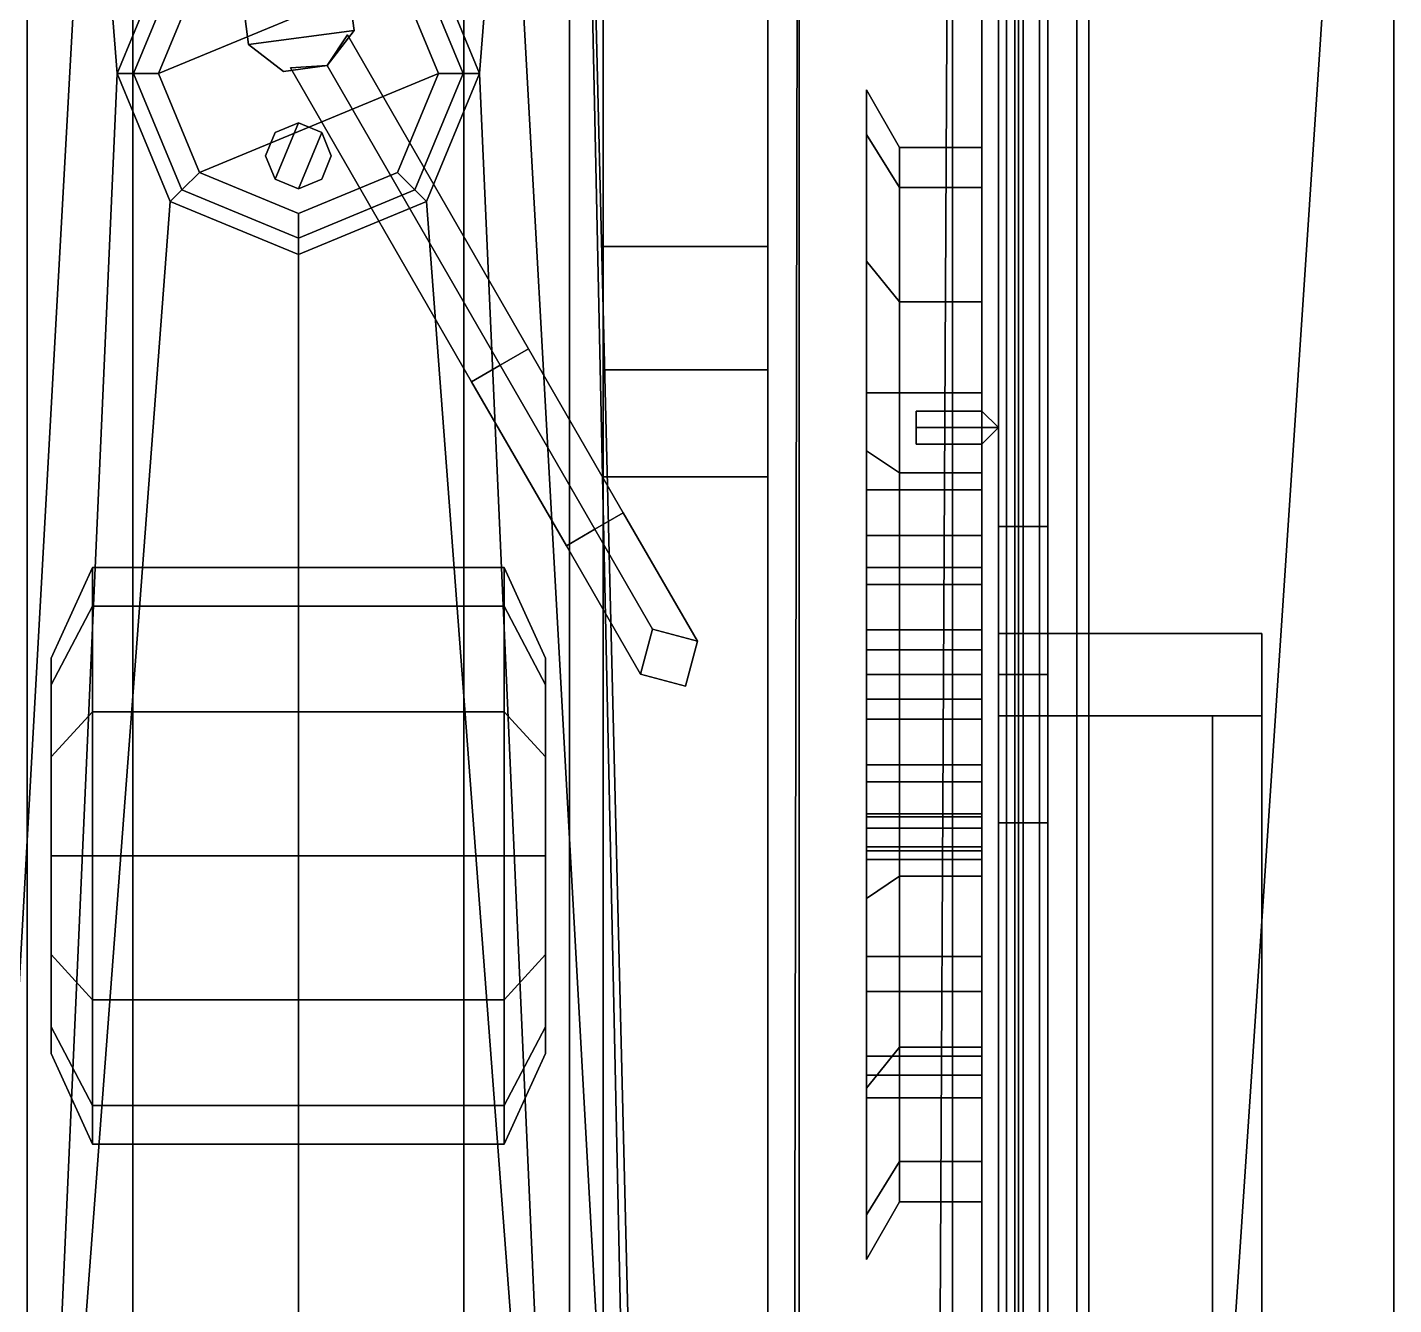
# Model space of a CAD drawing. Header units: millimetres. Extents: x -1.5 to 1.5, y -9 to 19.4.
# Drawn here: x -0.329 to 1.33, y -2.595 to -1.044 of the extents above; entities that cross this region are included whole.
import ezdxf

# ---------------------------------------------------------------- set-up
doc = ezdxf.new("R2010")
doc.units = ezdxf.units.MM
doc.header["$MEASUREMENT"] = 0
for name, color, linetype in [('boiler', 1, 'Continuous'), ('rods2', 3, 'Continuous'), ('wheels', 2, 'Continuous')]:
    doc.layers.add(name, color=color, linetype=linetype)

msp = doc.modelspace()

# ---------------------------------------------------------------- linework, layer by layer
for points in [[(0.37, 1.19, 0.98), (0.37, 0.16, 0.47), (0.37, -1.31, 1.32), (0.37, -0.33, 1.45)], [(0.57, -1.31, 1.32), (0.57, 0.16, 0.47), (0.57, 1.19, 0.98), (0.57, -0.33, 1.45)], [(1.33, 0.28, 1.88), (1.33, -7.75, 1.88), (-1.33, -7.75, 1.88), (-1.33, 0.28, 1.88)], [(-1.33, 0.28, 1.99), (-0.8932, -6.29, 1.99), (-0.5659, -6.29, 1.99), (-0.2011, 0.28, 1.99)], [(-0.5659, -6.29, 1.99), (-0.5659, -6.8515, 1.99), (-0.2011, -7.75, 1.99), (-0.2011, 0.28, 1.99)], [(0.5659, -6.29, 1.99), (0.8932, -6.29, 1.99), (1.33, 0.28, 1.99), (0.2011, 0.28, 1.99)], [(0.2011, -7.75, 1.99), (0.5659, -6.8515, 1.99), (0.5659, -6.29, 1.99), (0.2011, 0.28, 1.99)], [(0.83, 0.28, 3.18), (0.85, 0.28, 3.16), (0.85, -7.67, 3.16), (0.83, -7.67, 3.18)], [(0.85, 0.28, 3.2), (0.83, 0.28, 3.18), (0.83, -7.67, 3.18), (0.85, -7.67, 3.2)], [(0.85, 0.28, 3.16), (0.87, 0.28, 3.18), (0.87, -7.67, 3.18), (0.85, -7.67, 3.16)], [(0.87, 0.28, 3.18), (0.85, 0.28, 3.2), (0.85, -7.67, 3.2), (0.87, -7.67, 3.18)], [(0.88, 0.28, 2.45), (0.88, -4.78, 2.09), (0.88, -4.85, 2.15), (0.88, 0.28, 2.51)], [(0.9, 0.28, 2.45), (0.9, -4.78, 2.09), (0.88, -4.78, 2.09), (0.88, 0.28, 2.45)], [(0.88, 0.28, 2.51), (0.88, -4.85, 2.15), (0.9, -4.85, 2.15), (0.9, 0.28, 2.51)], [(0.8932, -6.8515, 1.99), (1.33, -7.75, 1.99), (1.33, 0.28, 1.99), (0.8932, -6.29, 1.99)], [(0.9, -4.85, 2.15), (0.9, -4.78, 2.09), (0.9, 0.28, 2.45), (0.9, 0.28, 2.51)], [(1.33, -7.75, 1.99), (1.33, -7.75, 1.88), (1.33, 0.28, 1.88), (1.33, 0.28, 1.99)], [(0.37, 0.16, 0.47), (0.37, -6.97, 0.47), (0.37, -1.46, 1.32), (0.37, -1.31, 1.32)], [(0.57, 0.16, 0.47), (0.57, -6.97, 0.47), (0.37, -6.97, 0.47), (0.37, 0.16, 0.47)], [(0.57, -1.46, 1.32), (0.57, -6.97, 0.47), (0.57, 0.16, 0.47), (0.57, -1.31, 1.32)], [(0.8746, -0.07, 2.6054), (0.86, -0.07, 2.57), (0.86, -5.19, 2.57), (0.8746, -5.16, 2.6054)], [(0.86, -0.07, 2.57), (0.8746, -0.07, 2.5346), (0.8746, -5.16, 2.5346), (0.86, -5.19, 2.57)], [(0.91, -0.07, 2.62), (0.8746, -0.07, 2.6054), (0.8746, -5.16, 2.6054), (0.91, -5.08, 2.62)], [(0.8746, -0.07, 2.5346), (0.91, -0.07, 2.52), (0.91, -5.08, 2.52), (0.8746, -5.16, 2.5346)], [(0.9454, -0.07, 2.6054), (0.91, -0.07, 2.62), (0.91, -5.08, 2.62), (0.9454, -5.07, 2.6054)], [(0.91, -0.07, 2.52), (0.9454, -0.07, 2.5346), (0.9454, -5.07, 2.5346), (0.91, -5.08, 2.52)], [(0.96, -0.07, 2.57), (0.9454, -0.07, 2.6054), (0.9454, -5.07, 2.6054), (0.96, -5.06, 2.57)], [(0.9454, -0.07, 2.5346), (0.96, -0.07, 2.57), (0.96, -5.06, 2.57), (0.9454, -5.07, 2.5346)], [(0.37, -0.33, 1.45), (0.37, -1.31, 1.32), (0.57, -1.31, 1.32), (0.57, -0.33, 1.45)], [(0.37, -1.31, 1.32), (0.37, -1.46, 1.32), (0.57, -1.46, 1.32), (0.57, -1.31, 1.32)], [(0.37, -1.46, 1.32), (0.37, -6.97, 0.47), (0.37, -6.97, 1.45), (0.37, -1.59, 1.45)], [(0.57, -1.59, 1.45), (0.57, -1.46, 1.32), (0.37, -1.46, 1.32), (0.37, -1.59, 1.45)], [(0.57, -6.97, 1.45), (0.57, -6.97, 0.47), (0.57, -1.46, 1.32), (0.57, -1.59, 1.45)], [(0.83, -1.51, 3.18), (0.85, -1.53, 3.16), (0.75, -1.53, 3.16), (0.75, -1.51, 3.18)], [(0.85, -1.53, 3.2), (0.83, -1.51, 3.18), (0.75, -1.51, 3.18), (0.75, -1.53, 3.2)], [(0.85, -1.53, 3.16), (0.83, -1.55, 3.18), (0.75, -1.55, 3.18), (0.75, -1.53, 3.16)], [(0.83, -1.55, 3.18), (0.85, -1.53, 3.2), (0.75, -1.53, 3.2), (0.75, -1.55, 3.18)], [(0.37, -1.59, 1.45), (0.37, -6.97, 1.45), (0.57, -6.97, 1.45), (0.57, -1.59, 1.45)], [(-0.3, -1.81, 1.55), (-0.3, -1.8422, 1.67), (-0.25, -1.7469, 1.725), (-0.25, -1.7, 1.55)], [(-0.3, -1.8422, 1.43), (-0.3, -1.81, 1.55), (-0.25, -1.7, 1.55), (-0.25, -1.7469, 1.375)], [(0.25, -1.7469, 1.725), (0.25, -1.7, 1.55), (-0.25, -1.7, 1.55), (-0.25, -1.7469, 1.725)], [(0.25, -1.7, 1.55), (0.25, -1.7469, 1.375), (-0.25, -1.7469, 1.375), (-0.25, -1.7, 1.55)], [(0.3, -1.8422, 1.67), (0.3, -1.81, 1.55), (0.25, -1.7, 1.55), (0.25, -1.7469, 1.725)], [(0.3, -1.81, 1.55), (0.3, -1.8422, 1.43), (0.25, -1.7469, 1.375), (0.25, -1.7, 1.55)], [(-0.3, -1.8422, 1.67), (-0.3, -1.93, 1.7578), (-0.25, -1.875, 1.8531), (-0.25, -1.7469, 1.725)], [(-0.3, -1.93, 1.3422), (-0.3, -1.8422, 1.43), (-0.25, -1.7469, 1.375), (-0.25, -1.875, 1.2469)], [(0.25, -1.875, 1.8531), (0.25, -1.7469, 1.725), (-0.25, -1.7469, 1.725), (-0.25, -1.875, 1.8531)], [(0.25, -1.7469, 1.375), (0.25, -1.875, 1.2469), (-0.25, -1.875, 1.2469), (-0.25, -1.7469, 1.375)], [(0.3, -1.93, 1.7578), (0.3, -1.8422, 1.67), (0.25, -1.7469, 1.725), (0.25, -1.875, 1.8531)], [(0.3, -1.8422, 1.43), (0.3, -1.93, 1.3422), (0.25, -1.875, 1.2469), (0.25, -1.7469, 1.375)], [(-0.3, -1.81, 1.55), (-0.3, -2.2578, 1.67), (-0.3, -2.17, 1.7578), (-0.3, -1.8422, 1.67)], [(-0.3, -1.8422, 1.43), (-0.3, -2.29, 1.55), (-0.3, -2.2578, 1.67), (-0.3, -1.81, 1.55)], [(0.3, -1.8422, 1.67), (0.3, -2.29, 1.55), (0.3, -2.2578, 1.43), (0.3, -1.81, 1.55)], [(0.3, -1.81, 1.55), (0.3, -2.2578, 1.43), (0.3, -2.17, 1.3422), (0.3, -1.8422, 1.43)], [(-0.3, -1.8422, 1.67), (-0.3, -2.17, 1.7578), (-0.3, -2.05, 1.79), (-0.3, -1.93, 1.7578)], [(-0.3, -1.93, 1.3422), (-0.3, -2.2578, 1.43), (-0.3, -2.29, 1.55), (-0.3, -1.8422, 1.43)], [(0.3, -1.93, 1.7578), (0.3, -2.2578, 1.67), (0.3, -2.29, 1.55), (0.3, -1.8422, 1.67)], [(0.3, -1.8422, 1.43), (0.3, -2.17, 1.3422), (0.3, -2.05, 1.31), (0.3, -1.93, 1.3422)], [(-0.3, -1.93, 1.7578), (-0.3, -2.05, 1.79), (-0.25, -2.05, 1.9), (-0.25, -1.875, 1.8531)], [(-0.3, -2.05, 1.31), (-0.3, -1.93, 1.3422), (-0.25, -1.875, 1.2469), (-0.25, -2.05, 1.2)], [(0.25, -2.05, 1.9), (0.25, -1.875, 1.8531), (-0.25, -1.875, 1.8531), (-0.25, -2.05, 1.9)], [(0.25, -1.875, 1.2469), (0.25, -2.05, 1.2), (-0.25, -2.05, 1.2), (-0.25, -1.875, 1.2469)], [(0.3, -2.05, 1.79), (0.3, -1.93, 1.7578), (0.25, -1.875, 1.8531), (0.25, -2.05, 1.9)], [(0.3, -1.93, 1.3422), (0.3, -2.05, 1.31), (0.25, -2.05, 1.2), (0.25, -1.875, 1.2469)], [(-0.3, -2.05, 1.31), (-0.3, -2.17, 1.3422), (-0.3, -2.2578, 1.43), (-0.3, -1.93, 1.3422)], [(0.3, -2.05, 1.79), (0.3, -2.17, 1.7578), (0.3, -2.2578, 1.67), (0.3, -1.93, 1.7578)], [(-0.3, -2.05, 1.79), (-0.3, -2.17, 1.7578), (-0.25, -2.225, 1.8531), (-0.25, -2.05, 1.9)], [(-0.3, -2.17, 1.3422), (-0.3, -2.05, 1.31), (-0.25, -2.05, 1.2), (-0.25, -2.225, 1.2469)], [(0.25, -2.225, 1.8531), (0.25, -2.05, 1.9), (-0.25, -2.05, 1.9), (-0.25, -2.225, 1.8531)], [(0.25, -2.05, 1.2), (0.25, -2.225, 1.2469), (-0.25, -2.225, 1.2469), (-0.25, -2.05, 1.2)], [(0.3, -2.17, 1.7578), (0.3, -2.05, 1.79), (0.25, -2.05, 1.9), (0.25, -2.225, 1.8531)], [(0.3, -2.05, 1.31), (0.3, -2.17, 1.3422), (0.25, -2.225, 1.2469), (0.25, -2.05, 1.2)], [(-0.3, -2.17, 1.7578), (-0.3, -2.2578, 1.67), (-0.25, -2.3531, 1.725), (-0.25, -2.225, 1.8531)], [(-0.3, -2.2578, 1.43), (-0.3, -2.17, 1.3422), (-0.25, -2.225, 1.2469), (-0.25, -2.3531, 1.375)], [(0.3, -2.2578, 1.67), (0.3, -2.17, 1.7578), (0.25, -2.225, 1.8531), (0.25, -2.3531, 1.725)], [(0.3, -2.17, 1.3422), (0.3, -2.2578, 1.43), (0.25, -2.3531, 1.375), (0.25, -2.225, 1.2469)], [(0.25, -2.3531, 1.725), (0.25, -2.225, 1.8531), (-0.25, -2.225, 1.8531), (-0.25, -2.3531, 1.725)], [(0.25, -2.225, 1.2469), (0.25, -2.3531, 1.375), (-0.25, -2.3531, 1.375), (-0.25, -2.225, 1.2469)], [(-0.3, -2.2578, 1.67), (-0.3, -2.29, 1.55), (-0.25, -2.4, 1.55), (-0.25, -2.3531, 1.725)], [(-0.3, -2.29, 1.55), (-0.3, -2.2578, 1.43), (-0.25, -2.3531, 1.375), (-0.25, -2.4, 1.55)], [(0.3, -2.29, 1.55), (0.3, -2.2578, 1.67), (0.25, -2.3531, 1.725), (0.25, -2.4, 1.55)], [(0.3, -2.2578, 1.43), (0.3, -2.29, 1.55), (0.25, -2.4, 1.55), (0.25, -2.3531, 1.375)], [(0.25, -2.4, 1.55), (0.25, -2.3531, 1.725), (-0.25, -2.3531, 1.725), (-0.25, -2.4, 1.55)], [(0.25, -2.3531, 1.375), (0.25, -2.4, 1.55), (-0.25, -2.4, 1.55), (-0.25, -2.3531, 1.375)]]:
    msp.add_3dface(points)
at = {"layer": 'boiler'}
for points in [[(-0.3291, 0.28, 3.6045), (-0.6081, 0.28, 3.4181), (-0.4243, -3.5957, 3.541), (-0.3291, -3.5563, 3.6045)], [(-0.3291, 0.28, 2.0155), (-0.2011, 0.28, 1.99), (-0.2011, -7.75, 1.99), (-0.3291, -7.75, 2.0155)], [(-0.1556, -0.9444, 3.6391), (-0.3291, 0.28, 3.6045), (-0.22, -1.1, 3.6262)], [(-0.22, -1.1, 3.6262), (-0.3291, 0.28, 3.6045), (-0.3291, -3.5563, 3.6045)], [(0.3291, 0.28, 3.6045), (0.3291, 0.28, 3.6045), (0.1556, -0.9444, 3.6391), (0.22, -1.1, 3.6262)], [(0.2011, 0.28, 1.99), (0.3291, 0.28, 2.0155), (0.3291, -7.75, 2.0155), (0.2011, -7.75, 1.99)], [(0.3291, 0.28, 3.6045), (0.3291, 0.28, 3.6045), (0.22, -1.1, 3.6262), (0.3291, -3.5563, 3.6045)], [(0.3291, 0.28, 2.0155), (0.47, -6.29, 2.13), (0.47, -6.93, 2.13), (0.3291, -7.75, 2.0155)], [(0.6081, 0.28, 3.4181), (0.3291, 0.28, 3.6045), (0.4243, -3.5957, 3.541), (0.6, -4.02, 3.4235)], [(0.3291, 0.28, 3.6045), (0.3291, 0.28, 3.6045), (0.3291, -3.5563, 3.6045), (0.4243, -3.5957, 3.541)], [(0.3291, 0.28, 2.0155), (0.6081, 0.28, 2.2019), (0.6081, -6.29, 2.2019), (0.47, -6.29, 2.13)], [(0.6081, 0.28, 3.4181), (0.6081, 0.28, 3.4181), (0.6, -4.02, 3.4235), (0.6081, -7.75, 3.4181)], [(0.7945, 0.28, 3.1391), (0.6081, 0.28, 3.4181), (0.6081, -7.75, 3.4181), (0.7945, -7.75, 3.1391)], [(0.6081, 0.28, 2.2019), (0.7945, 0.28, 2.4809), (0.7605, -6.29, 2.43), (0.6081, -6.29, 2.2019)], [(0.7605, -6.29, 2.43), (0.7945, 0.28, 2.4809), (0.7945, -7.75, 2.4809), (0.7605, -6.93, 2.43)], [(0.86, 0.28, 2.81), (0.7945, 0.28, 3.1391), (0.7945, -7.75, 3.1391), (0.86, -7.75, 2.81)], [(0.7945, 0.28, 2.4809), (0.86, 0.28, 2.81), (0.86, -7.75, 2.81), (0.7945, -7.75, 2.4809)], [(-0.1556, -0.9444, 3.6391), (-0.22, -1.1, 3.6262), (-0.22, -1.1, 3.67), (-0.1556, -0.9444, 3.67)], [(-0.1556, -0.9444, 3.67), (-0.22, -1.1, 3.67), (-0.2, -1.1, 3.9), (-0.1414, -0.9586, 3.9)], [(0, -0.93, 3.94), (-0.1202, -0.9798, 3.94), (-0.17, -1.1, 3.94), (0.1202, -0.9798, 3.94)], [(0.22, -1.1, 3.67), (0.1556, -0.9444, 3.67), (0.1414, -0.9586, 3.9), (0.2, -1.1, 3.9)], [(0.22, -1.1, 3.6262), (0.1556, -0.9444, 3.6391), (0.1556, -0.9444, 3.67), (0.22, -1.1, 3.67)], [(-0.1414, -0.9586, 3.9), (-0.2, -1.1, 3.9), (-0.17, -1.1, 3.94), (-0.1202, -0.9798, 3.94)], [(0.2, -1.1, 3.9), (0.1414, -0.9586, 3.9), (0.1202, -0.9798, 3.94), (0.17, -1.1, 3.94)], [(0.1202, -0.9798, 3.94), (-0.17, -1.1, 3.94), (-0.1202, -1.2202, 3.94), (0.17, -1.1, 3.94)], [(0.0606, -0.995, 4.22), (-0.0676, -1.0119, 4.22), (-0.0606, -1.065, 4.22), (0.0676, -1.0481, 4.22)], [(0.0676, -1.0481, 3.94), (0.0606, -0.995, 3.94), (0.0606, -0.995, 4.22), (0.0676, -1.0481, 4.22)], [(-0.0676, -1.0119, 3.94), (-0.0606, -1.065, 3.94), (-0.0606, -1.065, 4.22), (-0.0676, -1.0119, 4.22)], [(0.0676, -1.0481, 4.22), (-0.0606, -1.065, 4.22), (-0.0181, -1.0976, 4.22), (0.035, -1.0906, 4.22)], [(0.035, -1.0906, 3.94), (0.0676, -1.0481, 3.94), (0.0676, -1.0481, 4.22), (0.035, -1.0906, 4.22)], [(0.0596, -1.0533, 4.1), (0.035, -1.0906, 4.14), (0.245, -1.4544, 4.14), (0.2796, -1.4344, 4.1)], [(0.035, -1.0906, 4.06), (0.0596, -1.0533, 4.1), (0.2796, -1.4344, 4.1), (0.245, -1.4544, 4.06)], [(-0.0606, -1.065, 3.94), (-0.0181, -1.0976, 3.94), (-0.0181, -1.0976, 4.22), (-0.0606, -1.065, 4.22)], [(-0.0181, -1.0976, 3.94), (0.035, -1.0906, 3.94), (0.035, -1.0906, 4.22), (-0.0181, -1.0976, 4.22)], [(0.035, -1.0906, 4.14), (-0.0096, -1.0933, 4.1), (0.2104, -1.4744, 4.1), (0.245, -1.4544, 4.14)], [(-0.0096, -1.0933, 4.1), (0.035, -1.0906, 4.06), (0.245, -1.4544, 4.06), (0.2104, -1.4744, 4.1)], [(-0.1556, -1.2556, 3.6391), (-0.22, -1.1, 3.6262), (-0.3291, -3.5563, 3.6045)], [(-0.22, -1.1, 3.6262), (-0.1556, -1.2556, 3.6391), (-0.1556, -1.2556, 3.67), (-0.22, -1.1, 3.67)], [(-0.22, -1.1, 3.67), (-0.1556, -1.2556, 3.67), (-0.1414, -1.2414, 3.9), (-0.2, -1.1, 3.9)], [(-0.2, -1.1, 3.9), (-0.1414, -1.2414, 3.9), (-0.1202, -1.2202, 3.94), (-0.17, -1.1, 3.94)], [(0.17, -1.1, 3.94), (-0.1202, -1.2202, 3.94), (0, -1.27, 3.94), (0.1202, -1.2202, 3.94)], [(0.1414, -1.2414, 3.9), (0.2, -1.1, 3.9), (0.17, -1.1, 3.94), (0.1202, -1.2202, 3.94)], [(0.1556, -1.2556, 3.67), (0.22, -1.1, 3.67), (0.2, -1.1, 3.9), (0.1414, -1.2414, 3.9)], [(0.1556, -1.2556, 3.6391), (0.22, -1.1, 3.6262), (0.22, -1.1, 3.67), (0.1556, -1.2556, 3.67)], [(0.22, -1.1, 3.6262), (0.22, -1.1, 3.6262), (0.1556, -1.2556, 3.6391), (0.3291, -3.5563, 3.6045)], [(-0.0283, -1.1717, 4.04), (-0.04, -1.2, 4.04), (-0.0283, -1.2283, 4.04), (0, -1.16, 4.04)], [(0, -1.16, 3.94), (-0.0283, -1.1717, 3.94), (-0.0283, -1.1717, 4.04), (0, -1.16, 4.04)], [(0, -1.16, 4.04), (-0.0283, -1.2283, 4.04), (0, -1.24, 4.04), (0.0283, -1.1717, 4.04)], [(0.0283, -1.1717, 3.94), (0, -1.16, 3.94), (0, -1.16, 4.04), (0.0283, -1.1717, 4.04)], [(-0.0283, -1.1717, 3.94), (-0.04, -1.2, 3.94), (-0.04, -1.2, 4.04), (-0.0283, -1.1717, 4.04)], [(0.0283, -1.1717, 4.04), (0, -1.24, 4.04), (0.0283, -1.2283, 4.04), (0.04, -1.2, 4.04)], [(0.04, -1.2, 3.94), (0.0283, -1.1717, 3.94), (0.0283, -1.1717, 4.04), (0.04, -1.2, 4.04)], [(-0.04, -1.2, 3.94), (-0.0283, -1.2283, 3.94), (-0.0283, -1.2283, 4.04), (-0.04, -1.2, 4.04)], [(0.0283, -1.2283, 3.94), (0.04, -1.2, 3.94), (0.04, -1.2, 4.04), (0.0283, -1.2283, 4.04)], [(-0.1414, -1.2414, 3.9), (0, -1.3, 3.9), (0, -1.27, 3.94), (-0.1202, -1.2202, 3.94)], [(0, -1.3, 3.9), (0.1414, -1.2414, 3.9), (0.1202, -1.2202, 3.94), (0, -1.27, 3.94)], [(-0.1556, -1.2556, 3.67), (0, -1.32, 3.67), (0, -1.3, 3.9), (-0.1414, -1.2414, 3.9)], [(-0.0283, -1.2283, 3.94), (0, -1.24, 3.94), (0, -1.24, 4.04), (-0.0283, -1.2283, 4.04)], [(0, -1.24, 3.94), (0.0283, -1.2283, 3.94), (0.0283, -1.2283, 4.04), (0, -1.24, 4.04)], [(0, -1.32, 3.67), (0.1556, -1.2556, 3.67), (0.1414, -1.2414, 3.9), (0, -1.3, 3.9)], [(0, -1.32, 3.67), (-0.1556, -1.2556, 3.6391), (-0.3291, -3.5563, 3.6045), (0, -3.42, 3.67)], [(-0.1556, -1.2556, 3.6391), (0, -1.32, 3.67), (0, -1.32, 3.67), (-0.1556, -1.2556, 3.67)], [(0, -1.32, 3.67), (0.1556, -1.2556, 3.6391), (0.1556, -1.2556, 3.67), (0, -1.32, 3.67)], [(0.1556, -1.2556, 3.6391), (0, -1.32, 3.67), (0, -3.42, 3.67), (0.3291, -3.5563, 3.6045)], [(0.2796, -1.4344, 4.1), (0.245, -1.4544, 4.14), (0.36, -1.6535, 4.07), (0.3946, -1.6335, 4.03)], [(0.245, -1.4544, 4.06), (0.2796, -1.4344, 4.1), (0.3946, -1.6335, 4.03), (0.36, -1.6535, 3.99)], [(0.245, -1.4544, 4.14), (0.2104, -1.4744, 4.1), (0.3254, -1.6735, 4.03), (0.36, -1.6535, 4.07)], [(0.2104, -1.4744, 4.1), (0.245, -1.4544, 4.06), (0.36, -1.6535, 3.99), (0.3254, -1.6735, 4.03)], [(0.3946, -1.6335, 4.03), (0.36, -1.6535, 4.07), (0.43, -1.7748, 4.07), (0.4846, -1.7894, 4.03)], [(0.36, -1.6535, 3.99), (0.3946, -1.6335, 4.03), (0.4846, -1.7894, 4.03), (0.43, -1.7748, 3.99)], [(0.36, -1.6535, 4.07), (0.3254, -1.6735, 4.03), (0.4154, -1.8294, 4.03), (0.43, -1.7748, 4.07)], [(0.3254, -1.6735, 4.03), (0.36, -1.6535, 3.99), (0.43, -1.7748, 3.99), (0.4154, -1.8294, 4.03)], [(0.43, -1.7748, 3.34), (0.4154, -1.8294, 3.34), (0.4154, -1.8294, 4.2), (0.43, -1.7748, 4.2)], [(0.43, -1.7748, 4.2), (0.4154, -1.8294, 4.2), (0.47, -1.8441, 4.2), (0.4846, -1.7894, 4.2)], [(0.4846, -1.7894, 3.34), (0.43, -1.7748, 3.34), (0.43, -1.7748, 4.2), (0.4846, -1.7894, 4.2)], [(0.47, -1.8441, 3.34), (0.4846, -1.7894, 3.34), (0.4846, -1.7894, 4.2), (0.47, -1.8441, 4.2)], [(0.4154, -1.8294, 3.34), (0.47, -1.8441, 3.34), (0.47, -1.8441, 4.2), (0.4154, -1.8294, 4.2)]]:
    msp.add_3dface(points, dxfattribs=at)
at = {"layer": 'rods2'}
for points in [[(0.85, -1.65, 0.39), (0.85, -0.51, 0.39), (0.91, -0.51, 0.39), (0.91, -1.65, 0.39)], [(0.91, -1.65, 0.3), (0.91, -0.51, 0.3), (0.85, -0.51, 0.3), (0.85, -1.65, 0.3)], [(0.85, -0.51, 0.3), (0.85, -0.51, 0.39), (0.85, -1.65, 0.39), (0.85, -1.65, 0.3)], [(0.91, -1.65, 0.39), (0.91, -0.51, 0.39), (0.91, -0.51, 0.3), (0.91, -1.65, 0.3)], [(0.91, -1.78, 0.27), (0.91, -1.65, 0.3), (0.85, -1.65, 0.3), (0.85, -1.78, 0.27)], [(0.85, -1.78, 0.42), (0.85, -1.65, 0.39), (0.91, -1.65, 0.39), (0.91, -1.78, 0.42)], [(0.85, -1.65, 0.3), (0.85, -1.65, 0.39), (0.85, -1.78, 0.42), (0.85, -1.78, 0.27)], [(0.91, -1.78, 0.42), (0.91, -1.65, 0.39), (0.91, -1.65, 0.3), (0.91, -1.78, 0.27)], [(0.91, -1.78, 0.42), (0.91, -1.78, 0.75), (0.85, -1.78, 0.75), (0.85, -1.78, 0.42)], [(0.91, -1.78, 0.75), (0.91, -1.88, 0.75), (0.85, -1.88, 0.75), (0.85, -1.78, 0.75)], [(0.85, -1.88, 0.75), (0.85, -1.88, 0.27), (0.85, -1.83, 0.25), (0.85, -1.78, 0.75)], [(0.85, -1.78, 0.27), (0.85, -1.78, 0.75), (0.85, -1.78, 0.75), (0.85, -1.83, 0.25)], [(0.91, -1.83, 0.25), (0.91, -1.78, 0.27), (0.85, -1.78, 0.27), (0.85, -1.83, 0.25)], [(0.91, -1.78, 0.27), (0.91, -1.88, 0.27), (0.91, -1.88, 0.3), (0.91, -1.78, 0.3)], [(0.91, -1.78, 0.39), (0.91, -1.88, 0.39), (0.91, -1.88, 0.75), (0.91, -1.78, 0.75)], [(0.91, -1.88, 0.27), (0.91, -1.88, 0.27), (0.91, -1.78, 0.27), (0.91, -1.83, 0.25)], [(1.17, -1.78, 0.39), (1.17, -1.88, 0.39), (0.91, -1.88, 0.39), (0.91, -1.78, 0.39)], [(0.91, -1.78, 0.39), (0.91, -1.78, 0.3), (1.17, -1.78, 0.3), (1.17, -1.78, 0.39)], [(0.91, -1.78, 0.3), (0.91, -1.88, 0.3), (1.17, -1.88, 0.3), (1.17, -1.78, 0.3)], [(1.17, -1.78, 0.3), (1.17, -1.88, 0.3), (1.17, -1.88, 0.39), (1.17, -1.78, 0.39)], [(0.85, -1.83, 0.25), (0.85, -1.88, 0.27), (0.91, -1.88, 0.27), (0.91, -1.83, 0.25)], [(0.91, -1.88, 0.64), (0.91, -1.88, 0.42), (0.85, -1.88, 0.42), (0.85, -1.88, 0.64)], [(0.85, -1.88, 0.42), (0.85, -1.88, 0.42), (0.91, -1.88, 0.42)], [(0.85, -1.88, 0.64), (0.85, -3.98, 0.79), (0.91, -3.98, 0.79), (0.91, -1.88, 0.64)], [(0.85, -3.98, 0.87), (0.85, -3.98, 0.79), (0.85, -1.88, 0.64), (0.85, -1.88, 0.75)], [(0.91, -1.88, 0.75), (0.91, -3.98, 0.87), (0.85, -3.98, 0.87), (0.85, -1.88, 0.75)], [(0.85, -1.88, 0.27), (0.85, -2.01, 0.3), (0.91, -2.01, 0.3), (0.91, -1.88, 0.27)], [(0.91, -1.88, 0.42), (0.91, -2.01, 0.39), (0.85, -2.01, 0.39), (0.85, -1.88, 0.42)], [(0.85, -2.01, 0.39), (0.85, -2.01, 0.3), (0.85, -1.88, 0.27), (0.85, -1.88, 0.42)], [(1.11, -1.88, 0.39), (1.11, -1.88, 0.3), (0.91, -1.88, 0.3), (0.91, -1.88, 0.39)], [(0.91, -1.88, 0.64), (0.91, -3.98, 0.79), (0.91, -3.98, 0.87), (0.91, -1.88, 0.75)], [(0.91, -1.88, 0.27), (0.91, -2.01, 0.3), (0.91, -2.01, 0.39), (0.91, -1.88, 0.42)], [(1.11, -1.88, 0.3), (1.11, -4.56, 0.62), (1.17, -4.56, 0.62), (1.17, -1.88, 0.3)], [(1.11, -4.56, 0.71), (1.11, -4.56, 0.62), (1.11, -1.88, 0.3), (1.11, -1.88, 0.39)], [(1.17, -1.88, 0.39), (1.17, -4.56, 0.71), (1.11, -4.56, 0.71), (1.11, -1.88, 0.39)], [(1.17, -1.88, 0.3), (1.17, -4.56, 0.62), (1.17, -4.56, 0.71), (1.17, -1.88, 0.39)], [(0.85, -3.18, 0.39), (0.85, -2.01, 0.39), (0.91, -2.01, 0.39), (0.91, -3.18, 0.39)], [(0.91, -3.18, 0.3), (0.91, -2.01, 0.3), (0.85, -2.01, 0.3), (0.85, -3.18, 0.3)], [(0.85, -2.01, 0.3), (0.85, -2.01, 0.39), (0.85, -3.18, 0.39), (0.85, -3.18, 0.3)], [(0.91, -3.18, 0.39), (0.91, -2.01, 0.39), (0.91, -2.01, 0.3), (0.91, -3.18, 0.3)]]:
    msp.add_3dface(points, dxfattribs=at)
at = {"layer": 'wheels'}
for points in [[(0.73, -1.2387, 0.9349), (0.73, -1.19, 0.69), (0.69, -1.12, 0.69), (0.69, -1.174, 0.9617)], [(0.73, -1.19, 0.69), (0.73, -1.2387, 0.4451), (0.69, -1.174, 0.4183), (0.69, -1.12, 0.69)], [(0.69, -1.12, 0.69), (0.69, -1.174, 0.4183), (0.69, -1.83, 1.4), (0.69, -1.5583, 1.346)], [(0.69, -1.174, 0.9617), (0.69, -1.12, 0.69), (0.69, -1.5583, 1.346), (0.69, -1.328, 1.192)], [(0.73, -1.2387, 0.4451), (0.73, -1.3775, 0.2375), (0.69, -1.328, 0.188), (0.69, -1.174, 0.4183)], [(0.73, -1.3775, 1.1425), (0.73, -1.2387, 0.9349), (0.69, -1.174, 0.9617), (0.69, -1.328, 1.192)], [(0.69, -1.174, 0.4183), (0.69, -1.328, 0.188), (0.69, -2.1017, 1.346), (0.69, -1.83, 1.4)], [(0.83, -1.2387, 0.9349), (0.83, -1.19, 0.69), (0.73, -1.19, 0.69), (0.73, -1.2387, 0.9349)], [(0.83, -1.19, 0.69), (0.83, -1.2387, 0.4451), (0.73, -1.2387, 0.4451), (0.73, -1.19, 0.69)], [(0.83, -1.5851, 1.2813), (0.83, -1.19, 0.69), (0.83, -1.2387, 0.9349), (0.83, -1.3775, 1.1425)], [(0.83, -1.83, 1.33), (0.83, -1.2387, 0.4451), (0.83, -1.19, 0.69), (0.83, -1.5851, 1.2813)], [(0.83, -1.2387, 0.4451), (0.83, -1.3775, 0.2375), (0.73, -1.3775, 0.2375), (0.73, -1.2387, 0.4451)], [(0.83, -1.3775, 1.1425), (0.83, -1.2387, 0.9349), (0.73, -1.2387, 0.9349), (0.73, -1.3775, 1.1425)], [(0.83, -2.0749, 1.2813), (0.83, -1.3775, 0.2375), (0.83, -1.2387, 0.4451), (0.83, -1.83, 1.33)], [(0.69, -1.328, 0.188), (0.69, -1.5583, 0.034), (0.69, -1.6056, 0.2266), (0.69, -1.4877, 0.3053)], [(0.73, -1.3775, 0.2375), (0.73, -1.5851, 0.0987), (0.69, -1.5583, 0.034), (0.69, -1.328, 0.188)], [(0.73, -1.5851, 1.2813), (0.73, -1.3775, 1.1425), (0.69, -1.328, 1.192), (0.69, -1.5583, 1.346)], [(0.69, -1.328, 0.188), (0.69, -1.4877, 0.3053), (0.69, -2.0544, 1.1534), (0.69, -2.1017, 1.346)], [(0.83, -1.3775, 0.2375), (0.83, -1.5851, 0.0987), (0.73, -1.5851, 0.0987), (0.73, -1.3775, 0.2375)], [(0.83, -1.5851, 1.2813), (0.83, -1.3775, 1.1425), (0.73, -1.3775, 1.1425), (0.73, -1.5851, 1.2813)], [(0.83, -1.4877, 0.3053), (0.83, -1.6056, 0.2266), (0.83, -1.5851, 0.0987), (0.83, -1.3775, 0.2375)], [(0.83, -2.0544, 1.1534), (0.83, -1.4877, 0.3053), (0.83, -1.3775, 0.2375), (0.83, -2.0749, 1.2813)], [(0.83, -1.6056, 0.2266), (0.83, -1.4877, 0.3053), (0.69, -1.4877, 0.3053), (0.69, -1.6056, 0.2266)], [(0.83, -1.4877, 0.3053), (0.83, -1.6999, 0.5174), (0.69, -1.6999, 0.5174), (0.69, -1.4877, 0.3053)], [(0.69, -1.6577, 0.5596), (0.69, -1.4877, 0.3053), (0.69, -1.4877, 0.3053), (0.69, -1.6999, 0.5174)], [(0.83, -1.4877, 0.3053), (0.83, -1.6577, 0.5596), (0.83, -1.6999, 0.5174), (0.83, -1.4877, 0.3053)], [(0.69, -1.5583, 0.034), (0.69, -1.83, -0.02), (0.69, -1.8, 0.176), (0.69, -1.661, 0.2036)], [(0.69, -1.5583, 0.034), (0.69, -1.5583, 0.034), (0.69, -1.661, 0.2036), (0.69, -1.6056, 0.2266)], [(0.73, -1.5851, 0.0987), (0.73, -1.83, 0.05), (0.69, -1.83, -0.02), (0.69, -1.5583, 0.034)], [(0.73, -1.83, 1.33), (0.73, -1.5851, 1.2813), (0.69, -1.5583, 1.346), (0.69, -1.83, 1.4)], [(0.83, -1.5851, 0.0987), (0.83, -1.83, 0.05), (0.73, -1.83, 0.05), (0.73, -1.5851, 0.0987)], [(0.83, -1.83, 1.33), (0.83, -1.5851, 1.2813), (0.73, -1.5851, 1.2813), (0.73, -1.83, 1.33)], [(0.83, -1.661, 0.2036), (0.83, -1.8, 0.176), (0.83, -1.83, 0.05), (0.83, -1.5851, 0.0987)], [(0.83, -1.7204, 0.5037), (0.83, -1.6056, 0.2266), (0.69, -1.6056, 0.2266), (0.69, -1.7204, 0.5037)], [(0.69, -1.7204, 0.5037), (0.69, -1.6056, 0.2266), (0.69, -1.661, 0.2036), (0.69, -1.7758, 0.4808)], [(0.83, -1.6056, 0.2266), (0.83, -1.7204, 0.5037), (0.83, -1.7758, 0.4808), (0.83, -1.661, 0.2036)], [(0.69, -2.0026, 0.8201), (0.69, -1.8845, 0.8991), (0.69, -1.6577, 0.5596), (0.69, -1.6999, 0.5174)], [(0.83, -1.6577, 0.5596), (0.83, -2.0163, 0.7996), (0.83, -2.0392, 0.7442), (0.83, -1.6999, 0.5174)], [(0.83, -1.9601, 0.8626), (0.83, -2.0026, 0.8201), (0.83, -2.0163, 0.7996), (0.83, -1.6577, 0.5596)], [(0.83, -1.8845, 0.8991), (0.83, -1.9396, 0.8763), (0.83, -1.9601, 0.8626), (0.83, -1.6577, 0.5596)], [(0.83, -1.8, 0.176), (0.83, -1.661, 0.2036), (0.69, -1.661, 0.2036), (0.69, -1.8, 0.176)], [(0.83, -1.661, 0.2036), (0.83, -1.7758, 0.4808), (0.69, -1.7758, 0.4808), (0.69, -1.661, 0.2036)], [(0.83, -1.6999, 0.5174), (0.83, -1.7204, 0.5037), (0.69, -1.7204, 0.5037), (0.69, -1.6999, 0.5174)], [(0.69, -2.0163, 0.7996), (0.69, -2.0026, 0.8201), (0.69, -1.6999, 0.5174), (0.69, -1.7204, 0.5037)], [(0.83, -1.6999, 0.5174), (0.83, -2.0392, 0.7442), (0.83, -2.044, 0.72), (0.83, -1.7204, 0.5037)], [(0.69, -2.0392, 0.7442), (0.69, -2.0163, 0.7996), (0.69, -1.7204, 0.5037), (0.69, -1.7758, 0.4808)], [(0.83, -1.7204, 0.5037), (0.83, -2.044, 0.72), (0.83, -2.044, 0.66), (0.83, -1.7758, 0.4808)], [(0.83, -1.7758, 0.4808), (0.83, -1.8, 0.476), (0.69, -1.8, 0.476), (0.69, -1.7758, 0.4808)], [(0.69, -2.044, 0.72), (0.69, -2.0392, 0.7442), (0.69, -1.7758, 0.4808), (0.69, -1.8, 0.476)], [(0.83, -1.7758, 0.4808), (0.83, -2.044, 0.66), (0.83, -2.0392, 0.6358), (0.83, -1.8, 0.476)], [(0.83, -1.8, 0.476), (0.83, -1.8, 0.176), (0.69, -1.8, 0.176), (0.69, -1.8, 0.476)], [(0.69, -1.8, 0.476), (0.69, -1.8, 0.176), (0.69, -1.86, 0.176), (0.69, -1.86, 0.476)], [(0.69, -1.83, -0.02), (0.69, -1.83, -0.02), (0.69, -1.86, 0.176), (0.69, -1.8, 0.176)], [(0.69, -2.044, 0.66), (0.69, -2.044, 0.72), (0.69, -1.8, 0.476), (0.69, -1.86, 0.476)], [(0.83, -1.8, 0.176), (0.83, -1.8, 0.476), (0.83, -1.86, 0.476), (0.83, -1.86, 0.176)], [(0.83, -1.8, 0.476), (0.83, -2.0392, 0.6358), (0.83, -2.0163, 0.5804), (0.83, -1.86, 0.476)], [(0.69, -1.83, -0.02), (0.69, -2.1017, 0.034), (0.69, -1.999, 0.2036), (0.69, -1.86, 0.176)], [(0.73, -1.83, 0.05), (0.73, -2.0749, 0.0987), (0.69, -2.1017, 0.034), (0.69, -1.83, -0.02)], [(0.73, -2.0749, 1.2813), (0.73, -1.83, 1.33), (0.69, -1.83, 1.4), (0.69, -2.1017, 1.346)], [(0.83, -1.83, 0.05), (0.83, -2.0749, 0.0987), (0.73, -2.0749, 0.0987), (0.73, -1.83, 0.05)], [(0.83, -2.0749, 1.2813), (0.83, -1.83, 1.33), (0.73, -1.83, 1.33), (0.73, -2.0749, 1.2813)], [(0.83, -1.86, 0.176), (0.83, -1.999, 0.2036), (0.83, -2.0749, 0.0987), (0.83, -1.83, 0.05)], [(0.83, -1.999, 0.2036), (0.83, -1.86, 0.176), (0.69, -1.86, 0.176), (0.69, -1.999, 0.2036)], [(0.83, -1.86, 0.176), (0.83, -1.86, 0.476), (0.69, -1.86, 0.476), (0.69, -1.86, 0.176)], [(0.83, -1.86, 0.476), (0.83, -1.8842, 0.4808), (0.69, -1.8842, 0.4808), (0.69, -1.86, 0.476)], [(0.69, -2.0392, 0.6358), (0.69, -2.044, 0.66), (0.69, -1.86, 0.476), (0.69, -1.8842, 0.4808)], [(0.83, -1.86, 0.476), (0.83, -2.0163, 0.5804), (0.83, -2.0026, 0.5599), (0.83, -1.8842, 0.4808)], [(0.83, -1.8842, 0.4808), (0.83, -1.999, 0.2036), (0.69, -1.999, 0.2036), (0.69, -1.8842, 0.4808)], [(0.69, -1.8842, 0.4808), (0.69, -1.999, 0.2036), (0.69, -2.0544, 0.2266), (0.69, -1.9396, 0.5037)], [(0.69, -2.0163, 0.5804), (0.69, -2.0392, 0.6358), (0.69, -1.8842, 0.4808), (0.69, -1.9396, 0.5037)], [(0.69, -1.9601, 0.8626), (0.69, -1.9396, 0.8763), (0.69, -1.8845, 0.8991), (0.69, -2.0026, 0.8201)], [(0.69, -1.9396, 0.8763), (0.69, -2.0544, 1.1534), (0.69, -1.8845, 0.8991)], [(0.83, -1.8842, 0.4808), (0.83, -2.0026, 0.5599), (0.83, -1.9601, 0.5174), (0.83, -1.9396, 0.5037)], [(0.83, -1.999, 0.2036), (0.83, -1.8842, 0.4808), (0.83, -1.9396, 0.5037), (0.83, -2.0544, 0.2266)], [(0.83, -2.0544, 1.1534), (0.83, -1.9396, 0.8763), (0.83, -1.8845, 0.8991), (0.83, -2.0544, 1.1534)], [(0.83, -1.9601, 0.8626), (0.83, -1.9396, 0.8763), (0.69, -1.9396, 0.8763), (0.69, -1.9601, 0.8626)], [(0.83, -1.9396, 0.5037), (0.83, -1.9601, 0.5174), (0.69, -1.9601, 0.5174), (0.69, -1.9396, 0.5037)], [(0.83, -2.0544, 0.2266), (0.83, -1.9396, 0.5037), (0.69, -1.9396, 0.5037), (0.69, -2.0544, 0.2266)], [(0.83, -1.9396, 0.8763), (0.83, -2.0544, 1.1534), (0.69, -2.0544, 1.1534), (0.69, -1.9396, 0.8763)], [(0.69, -2.0026, 0.5599), (0.69, -2.0163, 0.5804), (0.69, -1.9396, 0.5037), (0.69, -1.9601, 0.5174)], [(0.83, -1.9601, 0.5174), (0.83, -2.1723, 0.3053), (0.69, -2.1723, 0.3053), (0.69, -1.9601, 0.5174)], [(0.69, -1.9601, 0.5174), (0.69, -2.1723, 0.3053), (0.69, -2.2147, 0.3477), (0.69, -2.0026, 0.5599)], [(0.83, -2.1723, 1.0747), (0.83, -1.9601, 0.8626), (0.69, -1.9601, 0.8626), (0.69, -2.1723, 1.0747)], [(0.69, -2.0026, 0.8201), (0.69, -2.2147, 1.0323), (0.69, -2.1723, 1.0747), (0.69, -1.9601, 0.8626)], [(0.83, -2.1723, 0.3053), (0.83, -1.9601, 0.5174), (0.83, -2.0026, 0.5599), (0.83, -2.2147, 0.3477)], [(0.83, -2.2147, 1.0323), (0.83, -2.0026, 0.8201), (0.83, -1.9601, 0.8626), (0.83, -2.1723, 1.0747)], [(0.69, -2.1017, 0.034), (0.69, -2.1017, 0.034), (0.69, -2.0544, 0.2266), (0.69, -1.999, 0.2036)], [(0.83, -2.2147, 0.3477), (0.83, -2.0026, 0.5599), (0.69, -2.0026, 0.5599), (0.69, -2.2147, 0.3477)], [(0.83, -2.0026, 0.8201), (0.83, -2.2147, 1.0323), (0.69, -2.2147, 1.0323), (0.69, -2.0026, 0.8201)], [(0.83, -2.0026, 0.5599), (0.83, -2.0163, 0.5804), (0.69, -2.0163, 0.5804), (0.69, -2.0026, 0.5599)], [(0.83, -2.0163, 0.7996), (0.83, -2.0026, 0.8201), (0.69, -2.0026, 0.8201), (0.69, -2.0163, 0.7996)], [(0.83, -2.0163, 0.5804), (0.83, -2.2934, 0.4656), (0.69, -2.2934, 0.4656), (0.69, -2.0163, 0.5804)], [(0.69, -2.0163, 0.5804), (0.69, -2.2934, 0.4656), (0.69, -2.3164, 0.521), (0.69, -2.0392, 0.6358)], [(0.83, -2.2934, 0.9144), (0.83, -2.0163, 0.7996), (0.69, -2.0163, 0.7996), (0.69, -2.2934, 0.9144)], [(0.69, -2.0392, 0.7442), (0.69, -2.3164, 0.859), (0.69, -2.2934, 0.9144), (0.69, -2.0163, 0.7996)], [(0.83, -2.2934, 0.4656), (0.83, -2.0163, 0.5804), (0.83, -2.0392, 0.6358), (0.83, -2.3164, 0.521)], [(0.83, -2.3164, 0.859), (0.83, -2.0392, 0.7442), (0.83, -2.0163, 0.7996), (0.83, -2.2934, 0.9144)], [(0.83, -2.3164, 0.521), (0.83, -2.0392, 0.6358), (0.69, -2.0392, 0.6358), (0.69, -2.3164, 0.521)], [(0.83, -2.0392, 0.7442), (0.83, -2.3164, 0.859), (0.69, -2.3164, 0.859), (0.69, -2.0392, 0.7442)], [(0.83, -2.044, 0.72), (0.83, -2.0392, 0.7442), (0.69, -2.0392, 0.7442), (0.69, -2.044, 0.72)], [(0.83, -2.0392, 0.6358), (0.83, -2.044, 0.66), (0.69, -2.044, 0.66), (0.69, -2.0392, 0.6358)], [(0.69, -2.044, 0.66), (0.69, -2.344, 0.66), (0.69, -2.344, 0.72), (0.69, -2.044, 0.72)], [(0.83, -2.044, 0.66), (0.83, -2.344, 0.66), (0.69, -2.344, 0.66), (0.69, -2.044, 0.66)], [(0.83, -2.344, 0.72), (0.83, -2.044, 0.72), (0.69, -2.044, 0.72), (0.69, -2.344, 0.72)], [(0.83, -2.1723, 0.3053), (0.83, -2.0544, 0.2266), (0.69, -2.0544, 0.2266), (0.69, -2.1723, 0.3053)], [(0.69, -2.1017, 0.034), (0.69, -2.332, 0.188), (0.69, -2.1723, 0.3053), (0.69, -2.0544, 0.2266)], [(0.83, -2.0544, 1.1534), (0.83, -2.1723, 1.0747), (0.69, -2.1723, 1.0747), (0.69, -2.0544, 1.1534)], [(0.69, -2.332, 1.192), (0.69, -2.1017, 1.346), (0.69, -2.0544, 1.1534), (0.69, -2.1723, 1.0747)], [(0.83, -2.344, 0.66), (0.83, -2.044, 0.66), (0.83, -2.044, 0.72), (0.83, -2.344, 0.72)], [(0.83, -2.0544, 0.2266), (0.83, -2.1723, 0.3053), (0.83, -2.2825, 0.2375), (0.83, -2.0749, 0.0987)], [(0.83, -2.1723, 1.0747), (0.83, -2.0544, 1.1534), (0.83, -2.0749, 1.2813), (0.83, -2.2825, 1.1425)], [(0.73, -2.0749, 0.0987), (0.73, -2.2825, 0.2375), (0.69, -2.332, 0.188), (0.69, -2.1017, 0.034)], [(0.73, -2.2825, 1.1425), (0.73, -2.0749, 1.2813), (0.69, -2.1017, 1.346), (0.69, -2.332, 1.192)], [(0.83, -2.0749, 0.0987), (0.83, -2.2825, 0.2375), (0.73, -2.2825, 0.2375), (0.73, -2.0749, 0.0987)], [(0.83, -2.2825, 1.1425), (0.83, -2.0749, 1.2813), (0.73, -2.0749, 1.2813), (0.73, -2.2825, 1.1425)], [(0.69, -2.332, 0.188), (0.69, -2.332, 0.188), (0.69, -2.2147, 0.3477), (0.69, -2.1723, 0.3053)], [(0.69, -2.332, 1.192), (0.69, -2.332, 1.192), (0.69, -2.1723, 1.0747), (0.69, -2.2147, 1.0323)], [(0.69, -2.332, 0.188), (0.69, -2.486, 0.4183), (0.69, -2.2934, 0.4656), (0.69, -2.2147, 0.3477)], [(0.83, -2.2934, 0.4656), (0.83, -2.2147, 0.3477), (0.69, -2.2147, 0.3477), (0.69, -2.2934, 0.4656)], [(0.69, -2.486, 0.9617), (0.69, -2.332, 1.192), (0.69, -2.2147, 1.0323), (0.69, -2.2934, 0.9144)], [(0.83, -2.2147, 1.0323), (0.83, -2.2934, 0.9144), (0.69, -2.2934, 0.9144), (0.69, -2.2147, 1.0323)], [(0.83, -2.2147, 0.3477), (0.83, -2.2934, 0.4656), (0.83, -2.4213, 0.4451), (0.83, -2.2825, 0.2375)], [(0.83, -2.2934, 0.9144), (0.83, -2.2147, 1.0323), (0.83, -2.2825, 1.1425), (0.83, -2.4213, 0.9349)], [(0.73, -2.2825, 0.2375), (0.73, -2.4213, 0.4451), (0.69, -2.486, 0.4183), (0.69, -2.332, 0.188)], [(0.73, -2.4213, 0.9349), (0.73, -2.2825, 1.1425), (0.69, -2.332, 1.192), (0.69, -2.486, 0.9617)], [(0.83, -2.2825, 0.2375), (0.83, -2.4213, 0.4451), (0.73, -2.4213, 0.4451), (0.73, -2.2825, 0.2375)], [(0.83, -2.4213, 0.9349), (0.83, -2.2825, 1.1425), (0.73, -2.2825, 1.1425), (0.73, -2.4213, 0.9349)], [(0.69, -2.486, 0.9617), (0.69, -2.486, 0.9617), (0.69, -2.2934, 0.9144), (0.69, -2.3164, 0.859)], [(0.69, -2.486, 0.4183), (0.69, -2.486, 0.4183), (0.69, -2.3164, 0.521), (0.69, -2.2934, 0.4656)], [(0.69, -2.54, 0.69), (0.69, -2.486, 0.9617), (0.69, -2.3164, 0.859), (0.69, -2.344, 0.72)], [(0.83, -2.3164, 0.859), (0.83, -2.344, 0.72), (0.69, -2.344, 0.72), (0.69, -2.3164, 0.859)], [(0.83, -2.344, 0.66), (0.83, -2.3164, 0.521), (0.69, -2.3164, 0.521), (0.69, -2.344, 0.66)], [(0.69, -2.486, 0.4183), (0.69, -2.54, 0.69), (0.69, -2.344, 0.66), (0.69, -2.3164, 0.521)], [(0.83, -2.344, 0.72), (0.83, -2.3164, 0.859), (0.83, -2.4213, 0.9349), (0.83, -2.47, 0.69)], [(0.83, -2.3164, 0.521), (0.83, -2.344, 0.66), (0.83, -2.47, 0.69), (0.83, -2.4213, 0.4451)], [(0.69, -2.54, 0.69), (0.69, -2.54, 0.69), (0.69, -2.344, 0.72), (0.69, -2.344, 0.66)], [(0.73, -2.47, 0.69), (0.73, -2.4213, 0.9349), (0.69, -2.486, 0.9617), (0.69, -2.54, 0.69)], [(0.73, -2.4213, 0.4451), (0.73, -2.47, 0.69), (0.69, -2.54, 0.69), (0.69, -2.486, 0.4183)], [(0.83, -2.47, 0.69), (0.83, -2.4213, 0.9349), (0.73, -2.4213, 0.9349), (0.73, -2.47, 0.69)], [(0.83, -2.4213, 0.4451), (0.83, -2.47, 0.69), (0.73, -2.47, 0.69), (0.73, -2.4213, 0.4451)]]:
    msp.add_3dface(points, dxfattribs=at)

doc.saveas('drawing.dxf')
